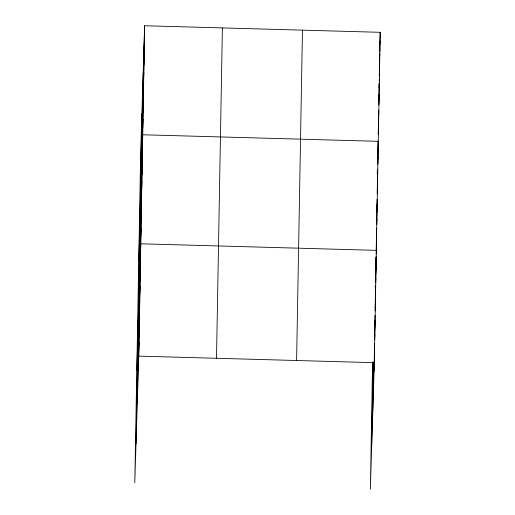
<?xml version="1.0" encoding="UTF-8"?>
<svg xmlns="http://www.w3.org/2000/svg" width="515" height="515" viewBox="0 0 515 515"><rect width="100%" height="100%" fill="white"/><g stroke="black" fill="none" stroke-linecap="round" stroke-linejoin="round"><path stroke-width="0.77" d="M136.018 443.853L141.895 113.48M137.273 403.831L143.151 73.465M138.496 364.993L144.374 34.621M144.651 25.75L140.672 152.324L134.795 482.69L138.773 356.116L144.651 25.75L380.205 32.31L374.328 362.676L370.349 489.25L372.609 362.129M216.506 358.286L222.383 27.913M296.595 360.513L302.472 30.147M371.573 450.413L373.137 362.264M372.828 410.391L373.69 362.032M374.051 371.553L374.547 343.473M374.656 337.228L375.049 315.386M375.171 308.369L375.577 285.748M375.686 279.51L376.085 256.888M376.214 249.884L376.6 228.074M376.723 221.07L377.115 199.266M377.238 192.256L377.637 169.673M377.752 163.442L378.152 140.859M378.667 112.045L378.261 134.627L378.544 125.757M378.789 105.041L379.175 83.237M379.304 76.226L379.703 53.644M379.812 47.412L379.922 41.181M144.097 50.2L144.374 41.322M143.82 65.772L144.097 56.901M143.543 81.344L143.82 72.473M143.26 96.923L143.543 88.046M142.983 112.495L143.267 103.624M142.707 128.068L142.99 119.197M138.735 261.343L142.713 134.769L378.261 141.329L377.74 157.97M142.153 159.219L142.436 150.348M141.876 174.791L142.159 165.92M141.599 190.37L141.883 181.492M141.322 205.942L141.606 197.071M141.046 221.521L141.329 212.644M140.769 237.093L141.052 228.216M136.797 370.362L140.775 243.795L376.323 250.354L376.208 254.049M140.241 266.706L140.524 257.835M139.996 280.746L140.273 271.875M139.745 294.786L140.022 285.915M139.494 308.826L139.771 299.955M139.243 322.873L139.526 313.995M138.992 336.913L139.275 328.036M138.747 350.953L139.024 342.076M379.317 60.603L379.536 53.612M379.8 45.069L380.205 32.31M379.645 56.759L379.742 53.798M379.812 51.584L379.928 47.882M379.368 72.332L379.652 63.461M379.091 87.904L379.233 83.469M379.304 81.254L379.375 79.033M378.815 103.483L379.098 94.606M378.538 119.055L378.821 110.184M377.231 174.289L377.373 169.628M377.752 164.298L377.984 156.908M377.431 181.351L377.707 172.48M377.25 193.968L377.431 188.052M376.877 212.502L377.154 203.631M376.716 224.379L376.877 219.203M376.323 243.653L376.6 234.776M372.345 376.922L372.809 362.167M375.165 287.19L375.216 285.638M375.705 270.105L376.117 257.011M375.796 273.265L376.079 264.395M375.544 287.306L375.596 285.831M375.686 282.87L375.828 278.435M375.3 301.346L375.577 292.475M375.184 310.951L375.326 306.515M374.798 329.433L375.075 320.555M374.663 339.771L374.83 334.596M374.296 357.513L374.579 348.636M138.773 356.116L374.328 362.676"/></g></svg>
